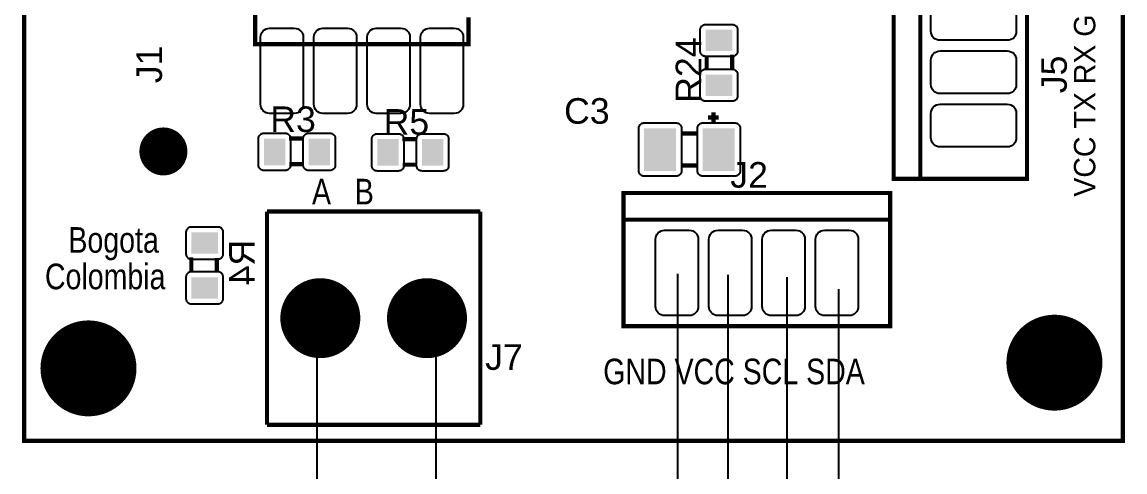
# Model space of a CAD drawing. Header units: inches. Extents: x 15 to 154, y 10 to 111.
# Drawn here: x 139.579 to 142.061, y 103.085 to 104.098 of the extents above; entities that cross this region are included whole.
import ezdxf

# ---------------------------------------------------------------- set-up
doc = ezdxf.new("R2010")
doc.units = ezdxf.units.IN
doc.header["$MEASUREMENT"] = 0
doc.layers.add('GRY_20AWG', color=250, linetype='Continuous')

# ---------------------------------------------------------------- blocks, each defined once
blk = doc.blocks.new('RPAD')
blk.add_trace([(-0.5, -0.5), (-0.5, 0.5), (0.5, -0.5), (0.5, 0.5)])
blk = doc.blocks.new('EPAD')
at = {"const_width": 0.5}
blk.add_lwpolyline([(-0.25, 0, 1), (0.25, 0, 1)], format="xyb", close=True, dxfattribs=at)
blk = doc.blocks.new('rs485Board')
at = {"const_width": 0.008}
for points in [[(131.2508, 104.1719), (133.3106, 104.1719), (133.3106, 108.0404), (131.2508, 108.0404), (131.2508, 104.1719)], [(131.2508, 104.1719), (133.3106, 104.1719), (133.3106, 108.0404), (131.2508, 108.0404), (131.2508, 104.1719)], [(131.2508, 104.1719), (133.3106, 104.1719), (133.3106, 108.0404), (131.2508, 108.0404), (131.2508, 104.1719)], [(132.8809, 104.6636), (133.1309, 104.6636), (133.1309, 105.1636), (132.8809, 105.1636), (132.8809, 104.6636)], [(132.8809, 104.6636), (133.1309, 104.6636), (133.1309, 105.1636), (132.8809, 105.1636), (132.8809, 104.6636)], [(132.8809, 104.6636), (133.1309, 104.6636), (133.1309, 105.1636), (132.8809, 105.1636), (132.8809, 104.6636)], [(132.9309, 104.6636), (132.9309, 105.1636)], [(132.9309, 104.6636), (132.9309, 105.1636)], [(132.9309, 104.6636), (132.9309, 105.1636)], [(132.084, 104.9665), (132.084, 104.9165), (131.684, 104.9165), (131.684, 105.1165), (132.084, 105.1165), (132.084, 105.0665)], [(132.084, 104.9665), (132.084, 104.9165), (131.684, 104.9165), (131.684, 105.1165), (132.084, 105.1165), (132.084, 105.0665)], [(132.084, 104.9665), (132.084, 104.9165), (131.684, 104.9165), (131.684, 105.1165), (132.084, 105.1165), (132.084, 105.0665)], [(132.5303, 104.8684), (132.5303, 104.8954)], [(132.5303, 104.8684), (132.5303, 104.8954)], [(132.5303, 104.8684), (132.5303, 104.8954)], [(132.5783, 104.8684), (132.5783, 104.8964)], [(132.5783, 104.8684), (132.5783, 104.8964)], [(132.5783, 104.8684), (132.5783, 104.8964)], [(132.5331, 104.7786), (132.5531, 104.7786)], [(132.5331, 104.7786), (132.5531, 104.7786)], [(132.5331, 104.7786), (132.5531, 104.7786)], [(132.5431, 104.7886), (132.5431, 104.7686)], [(132.5431, 104.7886), (132.5431, 104.7686)], [(132.5431, 104.7886), (132.5431, 104.7686)], [(131.7751, 104.7393), (131.7471, 104.7393)], [(131.7751, 104.7393), (131.7471, 104.7393)], [(131.7751, 104.7393), (131.7471, 104.7393)], [(131.9876, 104.7383), (131.9596, 104.7383)], [(131.9876, 104.7383), (131.9596, 104.7383)], [(131.9876, 104.7383), (131.9596, 104.7383)], [(132.4831, 104.7486), (132.5131, 104.7486)], [(132.4831, 104.7486), (132.5131, 104.7486)], [(132.4831, 104.7486), (132.5131, 104.7486)], [(131.7751, 104.6913), (131.7481, 104.6913)], [(131.7751, 104.6913), (131.7481, 104.6913)], [(131.7751, 104.6913), (131.7481, 104.6913)], [(131.9876, 104.6903), (131.9606, 104.6903)], [(131.9876, 104.6903), (131.9606, 104.6903)], [(131.9876, 104.6903), (131.9606, 104.6903)], [(132.4831, 104.6886), (132.5131, 104.6886)], [(132.4831, 104.6886), (132.5131, 104.6886)], [(132.4831, 104.6886), (132.5131, 104.6886)], [(132.3746, 104.3871), (132.8746, 104.3871), (132.8746, 104.6371), (132.3746, 104.6371), (132.3746, 104.3871)], [(132.3746, 104.3871), (132.8746, 104.3871), (132.8746, 104.6371), (132.3746, 104.6371), (132.3746, 104.3871)], [(132.3746, 104.3871), (132.8746, 104.3871), (132.8746, 104.6371), (132.3746, 104.6371), (132.3746, 104.3871)], [(131.706, 104.2022), (131.706, 104.6022)], [(132.106, 104.6022), (131.706, 104.6022)], [(131.706, 104.2022), (131.706, 104.6022)], [(132.106, 104.6022), (131.706, 104.6022)], [(131.706, 104.2022), (131.706, 104.6022)], [(132.106, 104.6022), (131.706, 104.6022)], [(132.106, 104.2022), (132.106, 104.6022)], [(132.106, 104.2022), (132.106, 104.6022)], [(132.106, 104.2022), (132.106, 104.6022)], [(132.3746, 104.5871), (132.8746, 104.5871)], [(132.3746, 104.5871), (132.8746, 104.5871)], [(132.3746, 104.5871), (132.8746, 104.5871)], [(131.5641, 104.4881), (131.5641, 104.5161)], [(131.5641, 104.4881), (131.5641, 104.5161)], [(131.5641, 104.4881), (131.5641, 104.5161)], [(131.6121, 104.4881), (131.6121, 104.5151)], [(131.6121, 104.4881), (131.6121, 104.5151)], [(131.6121, 104.4881), (131.6121, 104.5151)], [(132.106, 104.2022), (131.706, 104.2022)], [(132.106, 104.2022), (131.706, 104.2022)], [(132.106, 104.2022), (131.706, 104.2022)]]:
    blk.add_lwpolyline(points, dxfattribs=at)
blk.add_lwpolyline([(133.1109, 104.9866), (133.1109, 104.9406), (133.1106, 104.9372), (133.1096, 104.934), (133.1081, 104.9311), (133.106, 104.9286), (133.1035, 104.9265), (133.1006, 104.925), (133.0974, 104.924), (133.0939, 104.9236), (132.9679, 104.9236), (132.9645, 104.924), (132.9612, 104.925), (132.9584, 104.9265), (132.9558, 104.9286), (132.9538, 104.9311), (132.9522, 104.934), (132.9513, 104.9372), (132.9509, 104.9406), (132.9509, 104.9406), (132.9509, 104.9866)])
for points in [[(131.757, 104.7865), (131.711, 104.7865), (131.7075, 104.7868), (131.7043, 104.7878), (131.7014, 104.7893), (131.6989, 104.7914), (131.6968, 104.7939), (131.6953, 104.7968), (131.6943, 104.8), (131.694, 104.8035), (131.694, 104.9295), (131.6943, 104.933), (131.6953, 104.9362), (131.6968, 104.9391), (131.6989, 104.9416), (131.7014, 104.9436), (131.7043, 104.9452), (131.7075, 104.9461), (131.711, 104.9465), (131.757, 104.9465), (131.7604, 104.9461), (131.7637, 104.9452), (131.7665, 104.9436), (131.7691, 104.9416), (131.7711, 104.9391), (131.7727, 104.9362), (131.7736, 104.933), (131.774, 104.9295), (131.774, 104.8035), (131.7736, 104.8), (131.7727, 104.7968), (131.7711, 104.7939), (131.7691, 104.7914), (131.7665, 104.7893), (131.7637, 104.7878), (131.7604, 104.7868), (131.757, 104.7865)], [(131.857, 104.7865), (131.811, 104.7865), (131.8075, 104.7868), (131.8043, 104.7878), (131.8014, 104.7893), (131.7989, 104.7914), (131.7968, 104.7939), (131.7953, 104.7968), (131.7943, 104.8), (131.794, 104.8035), (131.794, 104.9295), (131.7943, 104.933), (131.7953, 104.9362), (131.7968, 104.9391), (131.7989, 104.9416), (131.8014, 104.9436), (131.8043, 104.9452), (131.8075, 104.9461), (131.811, 104.9465), (131.857, 104.9465), (131.8604, 104.9461), (131.8637, 104.9452), (131.8665, 104.9436), (131.8691, 104.9416), (131.8711, 104.9391), (131.8727, 104.9362), (131.8736, 104.933), (131.874, 104.9295), (131.874, 104.8035), (131.8736, 104.8), (131.8727, 104.7968), (131.8711, 104.7939), (131.8691, 104.7914), (131.8665, 104.7893), (131.8637, 104.7878), (131.8604, 104.7868), (131.857, 104.7865)], [(131.957, 104.7865), (131.911, 104.7865), (131.9075, 104.7868), (131.9043, 104.7878), (131.9014, 104.7893), (131.8989, 104.7914), (131.8968, 104.7939), (131.8953, 104.7968), (131.8943, 104.8), (131.894, 104.8035), (131.894, 104.9295), (131.8943, 104.933), (131.8953, 104.9362), (131.8968, 104.9391), (131.8989, 104.9416), (131.9014, 104.9436), (131.9043, 104.9452), (131.9075, 104.9461), (131.911, 104.9465), (131.957, 104.9465), (131.9604, 104.9461), (131.9637, 104.9452), (131.9665, 104.9436), (131.9691, 104.9416), (131.9711, 104.9391), (131.9727, 104.9362), (131.9736, 104.933), (131.974, 104.9295), (131.974, 104.8035), (131.9736, 104.8), (131.9727, 104.7968), (131.9711, 104.7939), (131.9691, 104.7914), (131.9665, 104.7893), (131.9637, 104.7878), (131.9604, 104.7868), (131.957, 104.7865)], [(132.057, 104.7865), (132.011, 104.7865), (132.0075, 104.7868), (132.0043, 104.7878), (132.0014, 104.7893), (131.9989, 104.7914), (131.9968, 104.7939), (131.9953, 104.7968), (131.9943, 104.8), (131.994, 104.8035), (131.994, 104.9295), (131.9943, 104.933), (131.9953, 104.9362), (131.9968, 104.9391), (131.9989, 104.9416), (132.0014, 104.9436), (132.0043, 104.9452), (132.0075, 104.9461), (132.011, 104.9465), (132.057, 104.9465), (132.0604, 104.9461), (132.0637, 104.9452), (132.0665, 104.9436), (132.0691, 104.9416), (132.0711, 104.9391), (132.0727, 104.9362), (132.0736, 104.933), (132.074, 104.9295), (132.074, 104.8035), (132.0736, 104.8), (132.0727, 104.7968), (132.0711, 104.7939), (132.0691, 104.7914), (132.0665, 104.7893), (132.0637, 104.7878), (132.0604, 104.7868), (132.057, 104.7865)], [(132.5183, 104.9034), (132.5183, 104.9434), (132.5184, 104.9444), (132.5185, 104.9454), (132.5188, 104.9464), (132.5191, 104.9473), (132.5195, 104.9482), (132.52, 104.949), (132.5206, 104.9498), (132.5212, 104.9505), (132.5219, 104.9511), (132.5227, 104.9517), (132.5235, 104.9522), (132.5244, 104.9526), (132.5253, 104.9529), (132.5263, 104.9532), (132.5273, 104.9533), (132.5283, 104.9534), (132.5783, 104.9534), (132.5794, 104.9533), (132.5804, 104.9532), (132.5813, 104.9529), (132.5823, 104.9526), (132.5831, 104.9522), (132.584, 104.9517), (132.5847, 104.9511), (132.5854, 104.9505), (132.5861, 104.9498), (132.5866, 104.949), (132.5871, 104.9482), (132.5875, 104.9473), (132.5879, 104.9464), (132.5881, 104.9454), (132.5883, 104.9444), (132.5883, 104.9434), (132.5883, 104.9034), (132.5883, 104.9023), (132.5881, 104.9013), (132.5879, 104.9003), (132.5875, 104.8994), (132.5871, 104.8985), (132.5866, 104.8977), (132.5861, 104.897), (132.5854, 104.8962), (132.5847, 104.8956), (132.584, 104.895), (132.5831, 104.8945), (132.5823, 104.8941), (132.5813, 104.8938), (132.5804, 104.8936), (132.5794, 104.8934), (132.5783, 104.8934), (132.5283, 104.8934), (132.5273, 104.8934), (132.5263, 104.8936), (132.5253, 104.8938), (132.5244, 104.8941), (132.5235, 104.8945), (132.5227, 104.895), (132.5219, 104.8956), (132.5212, 104.8962), (132.5206, 104.897), (132.52, 104.8977), (132.5195, 104.8985), (132.5191, 104.8994), (132.5188, 104.9003), (132.5185, 104.9013), (132.5184, 104.9023), (132.5183, 104.9034)], [(132.9509, 104.8406), (132.9509, 104.8866), (132.9513, 104.8901), (132.9522, 104.8933), (132.9538, 104.8962), (132.9558, 104.8987), (132.9584, 104.9008), (132.9612, 104.9023), (132.9645, 104.9033), (132.9679, 104.9036), (133.0939, 104.9036), (133.0974, 104.9033), (133.1006, 104.9023), (133.1035, 104.9008), (133.106, 104.8987), (133.1081, 104.8962), (133.1096, 104.8933), (133.1106, 104.8901), (133.1109, 104.8866), (133.1109, 104.8406), (133.1106, 104.8372), (133.1096, 104.834), (133.1081, 104.8311), (133.106, 104.8286), (133.1035, 104.8265), (133.1006, 104.825), (133.0974, 104.824), (133.0939, 104.8236), (132.9679, 104.8236), (132.9645, 104.824), (132.9612, 104.825), (132.9584, 104.8265), (132.9558, 104.8286), (132.9538, 104.8311), (132.9522, 104.834), (132.9513, 104.8372), (132.9509, 104.8406)], [(132.5183, 104.8194), (132.5183, 104.8594), (132.5184, 104.8604), (132.5185, 104.8614), (132.5188, 104.8624), (132.5191, 104.8633), (132.5195, 104.8642), (132.52, 104.865), (132.5206, 104.8658), (132.5212, 104.8665), (132.5219, 104.8671), (132.5227, 104.8677), (132.5235, 104.8682), (132.5244, 104.8686), (132.5253, 104.8689), (132.5263, 104.8692), (132.5273, 104.8693), (132.5283, 104.8694), (132.5783, 104.8694), (132.5794, 104.8693), (132.5804, 104.8692), (132.5813, 104.8689), (132.5823, 104.8686), (132.5831, 104.8682), (132.584, 104.8677), (132.5847, 104.8671), (132.5854, 104.8665), (132.5861, 104.8658), (132.5866, 104.865), (132.5871, 104.8642), (132.5875, 104.8633), (132.5879, 104.8624), (132.5881, 104.8614), (132.5883, 104.8604), (132.5883, 104.8594), (132.5883, 104.8194), (132.5883, 104.8183), (132.5881, 104.8173), (132.5879, 104.8163), (132.5875, 104.8154), (132.5871, 104.8145), (132.5866, 104.8137), (132.5861, 104.813), (132.5854, 104.8122), (132.5847, 104.8116), (132.584, 104.811), (132.5831, 104.8105), (132.5823, 104.8101), (132.5813, 104.8098), (132.5804, 104.8096), (132.5794, 104.8094), (132.5783, 104.8094), (132.5283, 104.8094), (132.5273, 104.8094), (132.5263, 104.8096), (132.5253, 104.8098), (132.5244, 104.8101), (132.5235, 104.8105), (132.5227, 104.811), (132.5219, 104.8116), (132.5212, 104.8122), (132.5206, 104.813), (132.52, 104.8137), (132.5195, 104.8145), (132.5191, 104.8154), (132.5188, 104.8163), (132.5185, 104.8173), (132.5184, 104.8183), (132.5183, 104.8194)], [(132.9509, 104.7406), (132.9509, 104.7866), (132.9513, 104.7901), (132.9522, 104.7933), (132.9538, 104.7962), (132.9558, 104.7987), (132.9584, 104.8008), (132.9612, 104.8023), (132.9645, 104.8033), (132.9679, 104.8036), (133.0939, 104.8036), (133.0974, 104.8033), (133.1006, 104.8023), (133.1035, 104.8008), (133.106, 104.7987), (133.1081, 104.7962), (133.1096, 104.7933), (133.1106, 104.7901), (133.1109, 104.7866), (133.1109, 104.7406), (133.1106, 104.7372), (133.1096, 104.734), (133.1081, 104.7311), (133.106, 104.7286), (133.1035, 104.7265), (133.1006, 104.725), (133.0974, 104.724), (133.0939, 104.7236), (132.9679, 104.7236), (132.9645, 104.724), (132.9612, 104.725), (132.9584, 104.7265), (132.9558, 104.7286), (132.9538, 104.7311), (132.9522, 104.734), (132.9513, 104.7372), (132.9509, 104.7406)], [(132.4131, 104.7686), (132.4731, 104.7686), (132.4741, 104.7686), (132.4751, 104.7684), (132.4761, 104.7682), (132.477, 104.7679), (132.4779, 104.7674), (132.4787, 104.7669), (132.4795, 104.7664), (132.4802, 104.7657), (132.4808, 104.765), (132.4814, 104.7643), (132.4819, 104.7634), (132.4823, 104.7626), (132.4826, 104.7616), (132.4829, 104.7607), (132.483, 104.7597), (132.4831, 104.7586), (132.4831, 104.6786), (132.483, 104.6776), (132.4829, 104.6766), (132.4826, 104.6756), (132.4823, 104.6747), (132.4819, 104.6738), (132.4814, 104.673), (132.4808, 104.6722), (132.4802, 104.6715), (132.4795, 104.6709), (132.4787, 104.6703), (132.4779, 104.6698), (132.477, 104.6694), (132.4761, 104.6691), (132.4751, 104.6688), (132.4741, 104.6687), (132.4731, 104.6686), (132.4131, 104.6686), (132.412, 104.6687), (132.411, 104.6688), (132.4101, 104.6691), (132.4091, 104.6694), (132.4083, 104.6698), (132.4074, 104.6703), (132.4067, 104.6709), (132.406, 104.6715), (132.4053, 104.6722), (132.4048, 104.673), (132.4043, 104.6738), (132.4039, 104.6747), (132.4035, 104.6756), (132.4033, 104.6766), (132.4031, 104.6776), (132.4031, 104.6786), (132.4031, 104.7586), (132.4031, 104.7597), (132.4033, 104.7607), (132.4035, 104.7616), (132.4039, 104.7626), (132.4043, 104.7634), (132.4048, 104.7643), (132.4053, 104.765), (132.406, 104.7657), (132.4067, 104.7664), (132.4074, 104.7669), (132.4083, 104.7674), (132.4091, 104.7679), (132.4101, 104.7682), (132.411, 104.7684), (132.412, 104.7686), (132.4131, 104.7686)], [(132.5231, 104.7686), (132.5831, 104.7686), (132.5841, 104.7686), (132.5851, 104.7684), (132.5861, 104.7682), (132.587, 104.7679), (132.5879, 104.7674), (132.5887, 104.7669), (132.5895, 104.7664), (132.5902, 104.7657), (132.5908, 104.765), (132.5914, 104.7643), (132.5919, 104.7634), (132.5923, 104.7626), (132.5926, 104.7616), (132.5929, 104.7607), (132.593, 104.7597), (132.5931, 104.7586), (132.5931, 104.6786), (132.593, 104.6776), (132.5929, 104.6766), (132.5926, 104.6756), (132.5923, 104.6747), (132.5919, 104.6738), (132.5914, 104.673), (132.5908, 104.6722), (132.5902, 104.6715), (132.5895, 104.6709), (132.5887, 104.6703), (132.5879, 104.6698), (132.587, 104.6694), (132.5861, 104.6691), (132.5851, 104.6688), (132.5841, 104.6687), (132.5831, 104.6686), (132.5231, 104.6686), (132.522, 104.6687), (132.521, 104.6688), (132.5201, 104.6691), (132.5191, 104.6694), (132.5183, 104.6698), (132.5174, 104.6703), (132.5167, 104.6709), (132.516, 104.6715), (132.5153, 104.6722), (132.5148, 104.673), (132.5143, 104.6738), (132.5139, 104.6747), (132.5135, 104.6756), (132.5133, 104.6766), (132.5131, 104.6776), (132.5131, 104.6786), (132.5131, 104.7586), (132.5131, 104.7597), (132.5133, 104.7607), (132.5135, 104.7616), (132.5139, 104.7626), (132.5143, 104.7634), (132.5148, 104.7643), (132.5153, 104.765), (132.516, 104.7657), (132.5167, 104.7664), (132.5174, 104.7669), (132.5183, 104.7674), (132.5191, 104.7679), (132.5201, 104.7682), (132.521, 104.7684), (132.522, 104.7686), (132.5231, 104.7686)], [(131.7401, 104.6793), (131.7001, 104.6793), (131.6991, 104.6794), (131.6981, 104.6795), (131.6971, 104.6798), (131.6962, 104.6801), (131.6953, 104.6805), (131.6945, 104.681), (131.6937, 104.6816), (131.693, 104.6822), (131.6923, 104.6829), (131.6918, 104.6837), (131.6913, 104.6845), (131.6909, 104.6854), (131.6905, 104.6863), (131.6903, 104.6873), (131.6901, 104.6883), (131.6901, 104.6893), (131.6901, 104.7393), (131.6901, 104.7404), (131.6903, 104.7414), (131.6905, 104.7424), (131.6909, 104.7433), (131.6913, 104.7442), (131.6918, 104.745), (131.6923, 104.7457), (131.693, 104.7465), (131.6937, 104.7471), (131.6945, 104.7477), (131.6953, 104.7482), (131.6962, 104.7486), (131.6971, 104.7489), (131.6981, 104.7491), (131.6991, 104.7493), (131.7001, 104.7493), (131.7401, 104.7493), (131.7411, 104.7493), (131.7421, 104.7491), (131.7431, 104.7489), (131.744, 104.7486), (131.7449, 104.7482), (131.7457, 104.7477), (131.7465, 104.7471), (131.7472, 104.7465), (131.7478, 104.7457), (131.7484, 104.745), (131.7489, 104.7442), (131.7493, 104.7433), (131.7497, 104.7424), (131.7499, 104.7414), (131.75, 104.7404), (131.7501, 104.7393), (131.7501, 104.6893), (131.75, 104.6883), (131.7499, 104.6873), (131.7497, 104.6863), (131.7493, 104.6854), (131.7489, 104.6845), (131.7484, 104.6837), (131.7478, 104.6829), (131.7472, 104.6822), (131.7465, 104.6816), (131.7457, 104.681), (131.7449, 104.6805), (131.744, 104.6801), (131.7431, 104.6798), (131.7421, 104.6795), (131.7411, 104.6794), (131.7401, 104.6793)], [(131.8241, 104.6793), (131.7841, 104.6793), (131.7831, 104.6794), (131.7821, 104.6795), (131.7811, 104.6798), (131.7802, 104.6801), (131.7793, 104.6805), (131.7785, 104.681), (131.7777, 104.6816), (131.777, 104.6822), (131.7763, 104.6829), (131.7758, 104.6837), (131.7753, 104.6845), (131.7749, 104.6854), (131.7745, 104.6863), (131.7743, 104.6873), (131.7741, 104.6883), (131.7741, 104.6893), (131.7741, 104.7393), (131.7741, 104.7404), (131.7743, 104.7414), (131.7745, 104.7424), (131.7749, 104.7433), (131.7753, 104.7442), (131.7758, 104.745), (131.7763, 104.7457), (131.777, 104.7465), (131.7777, 104.7471), (131.7785, 104.7477), (131.7793, 104.7482), (131.7802, 104.7486), (131.7811, 104.7489), (131.7821, 104.7491), (131.7831, 104.7493), (131.7841, 104.7493), (131.8241, 104.7493), (131.8251, 104.7493), (131.8261, 104.7491), (131.8271, 104.7489), (131.828, 104.7486), (131.8289, 104.7482), (131.8297, 104.7477), (131.8305, 104.7471), (131.8312, 104.7465), (131.8318, 104.7457), (131.8324, 104.745), (131.8329, 104.7442), (131.8333, 104.7433), (131.8337, 104.7424), (131.8339, 104.7414), (131.834, 104.7404), (131.8341, 104.7393), (131.8341, 104.6893), (131.834, 104.6883), (131.8339, 104.6873), (131.8337, 104.6863), (131.8333, 104.6854), (131.8329, 104.6845), (131.8324, 104.6837), (131.8318, 104.6829), (131.8312, 104.6822), (131.8305, 104.6816), (131.8297, 104.681), (131.8289, 104.6805), (131.828, 104.6801), (131.8271, 104.6798), (131.8261, 104.6795), (131.8251, 104.6794), (131.8241, 104.6793)], [(131.9526, 104.6783), (131.9126, 104.6783), (131.9116, 104.6784), (131.9106, 104.6785), (131.9096, 104.6787), (131.9087, 104.6791), (131.9078, 104.6795), (131.907, 104.68), (131.9062, 104.6806), (131.9055, 104.6812), (131.9049, 104.6819), (131.9043, 104.6827), (131.9038, 104.6835), (131.9034, 104.6844), (131.9031, 104.6853), (131.9028, 104.6863), (131.9027, 104.6873), (131.9026, 104.6883), (131.9026, 104.7383), (131.9027, 104.7393), (131.9028, 104.7404), (131.9031, 104.7413), (131.9034, 104.7422), (131.9038, 104.7431), (131.9043, 104.7439), (131.9049, 104.7447), (131.9055, 104.7454), (131.9062, 104.7461), (131.907, 104.7466), (131.9078, 104.7471), (131.9087, 104.7475), (131.9096, 104.7479), (131.9106, 104.7481), (131.9116, 104.7483), (131.9126, 104.7483), (131.9526, 104.7483), (131.9537, 104.7483), (131.9547, 104.7481), (131.9556, 104.7479), (131.9566, 104.7475), (131.9574, 104.7471), (131.9583, 104.7466), (131.959, 104.7461), (131.9597, 104.7454), (131.9604, 104.7447), (131.961, 104.7439), (131.9614, 104.7431), (131.9619, 104.7422), (131.9622, 104.7413), (131.9624, 104.7404), (131.9626, 104.7393), (131.9626, 104.7383), (131.9626, 104.6883), (131.9626, 104.6873), (131.9624, 104.6863), (131.9622, 104.6853), (131.9619, 104.6844), (131.9614, 104.6835), (131.961, 104.6827), (131.9604, 104.6819), (131.9597, 104.6812), (131.959, 104.6806), (131.9583, 104.68), (131.9574, 104.6795), (131.9566, 104.6791), (131.9556, 104.6787), (131.9547, 104.6785), (131.9537, 104.6784), (131.9526, 104.6783)], [(132.0366, 104.6783), (131.9966, 104.6783), (131.9956, 104.6784), (131.9946, 104.6785), (131.9936, 104.6787), (131.9927, 104.6791), (131.9918, 104.6795), (131.991, 104.68), (131.9902, 104.6806), (131.9895, 104.6812), (131.9889, 104.6819), (131.9883, 104.6827), (131.9878, 104.6835), (131.9874, 104.6844), (131.9871, 104.6853), (131.9868, 104.6863), (131.9867, 104.6873), (131.9866, 104.6883), (131.9866, 104.7383), (131.9867, 104.7393), (131.9868, 104.7404), (131.9871, 104.7413), (131.9874, 104.7422), (131.9878, 104.7431), (131.9883, 104.7439), (131.9889, 104.7447), (131.9895, 104.7454), (131.9902, 104.7461), (131.991, 104.7466), (131.9918, 104.7471), (131.9927, 104.7475), (131.9936, 104.7479), (131.9946, 104.7481), (131.9956, 104.7483), (131.9966, 104.7483), (132.0366, 104.7483), (132.0377, 104.7483), (132.0387, 104.7481), (132.0396, 104.7479), (132.0406, 104.7475), (132.0414, 104.7471), (132.0423, 104.7466), (132.043, 104.7461), (132.0437, 104.7454), (132.0444, 104.7447), (132.045, 104.7439), (132.0454, 104.7431), (132.0459, 104.7422), (132.0462, 104.7413), (132.0464, 104.7404), (132.0466, 104.7393), (132.0466, 104.7383), (132.0466, 104.6883), (132.0466, 104.6873), (132.0464, 104.6863), (132.0462, 104.6853), (132.0459, 104.6844), (132.0454, 104.6835), (132.045, 104.6827), (132.0444, 104.6819), (132.0437, 104.6812), (132.043, 104.6806), (132.0423, 104.68), (132.0414, 104.6795), (132.0406, 104.6791), (132.0396, 104.6787), (132.0387, 104.6785), (132.0377, 104.6784), (132.0366, 104.6783)], [(131.6241, 104.5231), (131.6241, 104.5631), (131.624, 104.5642), (131.6239, 104.5652), (131.6237, 104.5661), (131.6233, 104.5671), (131.6229, 104.5679), (131.6224, 104.5688), (131.6218, 104.5695), (131.6212, 104.5702), (131.6205, 104.5709), (131.6197, 104.5715), (131.6189, 104.5719), (131.618, 104.5724), (131.6171, 104.5727), (131.6161, 104.5729), (131.6151, 104.5731), (131.6141, 104.5731), (131.5641, 104.5731), (131.5631, 104.5731), (131.562, 104.5729), (131.5611, 104.5727), (131.5602, 104.5724), (131.5593, 104.5719), (131.5585, 104.5715), (131.5577, 104.5709), (131.557, 104.5702), (131.5563, 104.5695), (131.5558, 104.5688), (131.5553, 104.5679), (131.5549, 104.5671), (131.5545, 104.5661), (131.5543, 104.5652), (131.5541, 104.5642), (131.5541, 104.5631), (131.5541, 104.5231), (131.5541, 104.5221), (131.5543, 104.5211), (131.5545, 104.5201), (131.5549, 104.5192), (131.5553, 104.5183), (131.5558, 104.5175), (131.5563, 104.5167), (131.557, 104.516), (131.5577, 104.5154), (131.5585, 104.5148), (131.5593, 104.5143), (131.5602, 104.5139), (131.5611, 104.5136), (131.562, 104.5133), (131.5631, 104.5132), (131.5641, 104.5131), (131.6141, 104.5131), (131.6151, 104.5132), (131.6161, 104.5133), (131.6171, 104.5136), (131.618, 104.5139), (131.6189, 104.5143), (131.6197, 104.5148), (131.6205, 104.5154), (131.6212, 104.516), (131.6218, 104.5167), (131.6224, 104.5175), (131.6229, 104.5183), (131.6233, 104.5192), (131.6237, 104.5201), (131.6239, 104.5211), (131.624, 104.5221), (131.6241, 104.5231)], [(132.4516, 104.5671), (132.4976, 104.5671), (132.5011, 104.5668), (132.5043, 104.5658), (132.5072, 104.5643), (132.5097, 104.5622), (132.5117, 104.5597), (132.5133, 104.5568), (132.5142, 104.5536), (132.5146, 104.5501), (132.5146, 104.4241), (132.5142, 104.4207), (132.5133, 104.4175), (132.5117, 104.4146), (132.5097, 104.4121), (132.5072, 104.41), (132.5043, 104.4085), (132.5011, 104.4075), (132.4976, 104.4071), (132.4516, 104.4071), (132.4481, 104.4075), (132.4449, 104.4085), (132.442, 104.41), (132.4395, 104.4121), (132.4374, 104.4146), (132.4359, 104.4175), (132.4349, 104.4207), (132.4346, 104.4241), (132.4346, 104.5501), (132.4349, 104.5536), (132.4359, 104.5568), (132.4374, 104.5597), (132.4395, 104.5622), (132.442, 104.5643), (132.4449, 104.5658), (132.4481, 104.5668), (132.4516, 104.5671)], [(132.5516, 104.5671), (132.5976, 104.5671), (132.6011, 104.5668), (132.6043, 104.5658), (132.6072, 104.5643), (132.6097, 104.5622), (132.6117, 104.5597), (132.6133, 104.5568), (132.6142, 104.5536), (132.6146, 104.5501), (132.6146, 104.4241), (132.6142, 104.4207), (132.6133, 104.4175), (132.6117, 104.4146), (132.6097, 104.4121), (132.6072, 104.41), (132.6043, 104.4085), (132.6011, 104.4075), (132.5976, 104.4071), (132.5516, 104.4071), (132.5481, 104.4075), (132.5449, 104.4085), (132.542, 104.41), (132.5395, 104.4121), (132.5374, 104.4146), (132.5359, 104.4175), (132.5349, 104.4207), (132.5346, 104.4241), (132.5346, 104.5501), (132.5349, 104.5536), (132.5359, 104.5568), (132.5374, 104.5597), (132.5395, 104.5622), (132.542, 104.5643), (132.5449, 104.5658), (132.5481, 104.5668), (132.5516, 104.5671)], [(132.6516, 104.5671), (132.6976, 104.5671), (132.7011, 104.5668), (132.7043, 104.5658), (132.7072, 104.5643), (132.7097, 104.5622), (132.7117, 104.5597), (132.7133, 104.5568), (132.7142, 104.5536), (132.7146, 104.5501), (132.7146, 104.4241), (132.7142, 104.4207), (132.7133, 104.4175), (132.7117, 104.4146), (132.7097, 104.4121), (132.7072, 104.41), (132.7043, 104.4085), (132.7011, 104.4075), (132.6976, 104.4071), (132.6516, 104.4071), (132.6481, 104.4075), (132.6449, 104.4085), (132.642, 104.41), (132.6395, 104.4121), (132.6374, 104.4146), (132.6359, 104.4175), (132.6349, 104.4207), (132.6346, 104.4241), (132.6346, 104.5501), (132.6349, 104.5536), (132.6359, 104.5568), (132.6374, 104.5597), (132.6395, 104.5622), (132.642, 104.5643), (132.6449, 104.5658), (132.6481, 104.5668), (132.6516, 104.5671)], [(132.7516, 104.5671), (132.7976, 104.5671), (132.8011, 104.5668), (132.8043, 104.5658), (132.8072, 104.5643), (132.8097, 104.5622), (132.8117, 104.5597), (132.8133, 104.5568), (132.8142, 104.5536), (132.8146, 104.5501), (132.8146, 104.4241), (132.8142, 104.4207), (132.8133, 104.4175), (132.8117, 104.4146), (132.8097, 104.4121), (132.8072, 104.41), (132.8043, 104.4085), (132.8011, 104.4075), (132.7976, 104.4071), (132.7516, 104.4071), (132.7481, 104.4075), (132.7449, 104.4085), (132.742, 104.41), (132.7395, 104.4121), (132.7374, 104.4146), (132.7359, 104.4175), (132.7349, 104.4207), (132.7346, 104.4241), (132.7346, 104.5501), (132.7349, 104.5536), (132.7359, 104.5568), (132.7374, 104.5597), (132.7395, 104.5622), (132.742, 104.5643), (132.7449, 104.5658), (132.7481, 104.5668), (132.7516, 104.5671)], [(131.6241, 104.4391), (131.6241, 104.4791), (131.624, 104.4802), (131.6239, 104.4812), (131.6237, 104.4821), (131.6233, 104.4831), (131.6229, 104.4839), (131.6224, 104.4848), (131.6218, 104.4855), (131.6212, 104.4862), (131.6205, 104.4869), (131.6197, 104.4875), (131.6189, 104.4879), (131.618, 104.4884), (131.6171, 104.4887), (131.6161, 104.4889), (131.6151, 104.4891), (131.6141, 104.4891), (131.5641, 104.4891), (131.5631, 104.4891), (131.562, 104.4889), (131.5611, 104.4887), (131.5602, 104.4884), (131.5593, 104.4879), (131.5585, 104.4875), (131.5577, 104.4869), (131.557, 104.4862), (131.5563, 104.4855), (131.5558, 104.4848), (131.5553, 104.4839), (131.5549, 104.4831), (131.5545, 104.4821), (131.5543, 104.4812), (131.5541, 104.4802), (131.5541, 104.4791), (131.5541, 104.4391), (131.5541, 104.4381), (131.5543, 104.4371), (131.5545, 104.4361), (131.5549, 104.4352), (131.5553, 104.4343), (131.5558, 104.4335), (131.5563, 104.4327), (131.557, 104.432), (131.5577, 104.4314), (131.5585, 104.4308), (131.5593, 104.4303), (131.5602, 104.4299), (131.5611, 104.4296), (131.562, 104.4293), (131.5631, 104.4292), (131.5641, 104.4291), (131.6141, 104.4291), (131.6151, 104.4292), (131.6161, 104.4293), (131.6171, 104.4296), (131.618, 104.4299), (131.6189, 104.4303), (131.6197, 104.4308), (131.6205, 104.4314), (131.6212, 104.432), (131.6218, 104.4327), (131.6224, 104.4335), (131.6229, 104.4343), (131.6233, 104.4352), (131.6237, 104.4361), (131.6239, 104.4371), (131.624, 104.4381), (131.6241, 104.4391)]]:
    blk.add_lwpolyline(points, close=True)
at = {"xscale": 0.04, "yscale": 0.05}
for p, rotation in [((132.5533, 104.9234), 90), ((132.5533, 104.8394), 90), ((131.7201, 104.7143), 180), ((131.8041, 104.7143), 180), ((131.9326, 104.7133), 180), ((132.0166, 104.7133), 180), ((131.5891, 104.5431), 270), ((131.5891, 104.4591), 270)]:
    blk.add_blockref('RPAD', p, dxfattribs=dict(at, rotation=rotation))
for name, p, xscale, yscale in [('EPAD', (131.5118, 104.7151), 0.09, 0.09), ('RPAD', (132.4431, 104.7186), 0.06, 0.08), ('RPAD', (132.5531, 104.7186), 0.06, 0.08), ('EPAD', (131.806, 104.4022), 0.15, 0.15), ('EPAD', (132.006, 104.4022), 0.15, 0.15), ('EPAD', (133.1823, 104.3187), 0.18, 0.18), ('EPAD', (131.3713, 104.308), 0.18, 0.18)]:
    blk.add_blockref(name, p, dxfattribs=dict(xscale=xscale, yscale=yscale))
blk.add_text('VCC TX RX GND', height=0.04, rotation=90).set_placement((133.259, 104.6302))
blk.add_text('VCC TX RX GND', height=0.04, rotation=90).set_placement((133.259, 104.6302))
blk.add_text('VCC TX RX GND', height=0.04, rotation=90).set_placement((133.259, 104.6302))
at = {"width": 1.041667}
for s, p in [('R24', (132.5203, 104.8064)), ('R24', (132.5203, 104.8064)), ('R24', (132.5203, 104.8064)), ('J1', (131.5092, 104.8431)), ('J1', (131.5092, 104.8431)), ('J1', (131.5092, 104.8431)), ('J5', (133.2056, 104.8243)), ('J5', (133.2056, 104.8243)), ('J5', (133.2056, 104.8243))]:
    blk.add_text(s, height=0.048, rotation=90, dxfattribs=at).set_placement(p)
for s, width, p in [('C3', 1.041667, (132.263, 104.7671)), ('C3', 1.041667, (132.263, 104.7671)), ('C3', 1.041667, (132.263, 104.7671)), ('R3', 1.041667, (131.7121, 104.7515)), ('R3', 1.041667, (131.7121, 104.7515)), ('R3', 1.041667, (131.7121, 104.7515)), ('R5', 1.041667, (131.9246, 104.7465)), ('R5', 1.041667, (131.9246, 104.7465)), ('R5', 1.041667, (131.9246, 104.7465)), ('J2', 1.041667, (132.5746, 104.6471)), ('J2', 1.041667, (132.5746, 104.6471)), ('J2', 1.041667, (132.5746, 104.6471)), ('A   B', 0.833333, (131.7904, 104.6157)), ('A   B', 0.833333, (131.7904, 104.6157)), ('A   B', 0.833333, (131.7904, 104.6157)), ('Bogota', 0.833333, (131.3337, 104.5251)), ('Bogota', 0.833333, (131.3337, 104.5251)), ('Bogota', 0.833333, (131.3337, 104.5251)), ('Colombia', 0.833333, (131.2897, 104.4565)), ('Colombia', 0.833333, (131.2897, 104.4565)), ('Colombia', 0.833333, (131.2897, 104.4565)), ('J7', 1.041667, (132.115, 104.3052)), ('J7', 1.041667, (132.115, 104.3052)), ('J7', 1.041667, (132.115, 104.3052)), ('GND VCC SCL SDA', 0.833333, (132.3364, 104.2782)), ('GND VCC SCL SDA', 0.833333, (132.3364, 104.2782)), ('GND VCC SCL SDA', 0.833333, (132.3364, 104.2782))]:
    blk.add_text(s, height=0.048, dxfattribs=dict(width=width)).set_placement(p)
at = {"text_generation_flag": 2, "width": 1.041667}
blk.add_text('R4', height=0.048, rotation=90, dxfattribs=at).set_placement((131.6829, 104.5491))
blk.add_text('R4', height=0.048, rotation=90, dxfattribs=at).set_placement((131.6829, 104.5491))
blk.add_text('R4', height=0.048, rotation=90, dxfattribs=at).set_placement((131.6829, 104.5491))

msp = doc.modelspace()

# ---------------------------------------------------------------- linework, layer by layer
at = {"layer": 'GRY_20AWG'}
for p, q in [((141.0546, 96.7299), (141.0546, 103.5306)), ((141.1679, 96.5867), (141.1679, 103.5287)), ((141.301, 96.2307), (141.301, 103.5237)), ((141.4167, 96.468), (141.4167, 103.4967)), ((140.2428, 103.4035), (140.2428, 102.4026)), ((140.5104, 103.3862), (140.5104, 102.696))]:
    msp.add_line(p, q, dxfattribs=at)

# ---------------------------------------------------------------- block references
at = {"xscale": 1.2, "yscale": 1.2, "zscale": 1.2}
msp.add_blockref('rs485Board', (-17.9168, -21.8516), dxfattribs=at)

doc.saveas('drawing.dxf')
